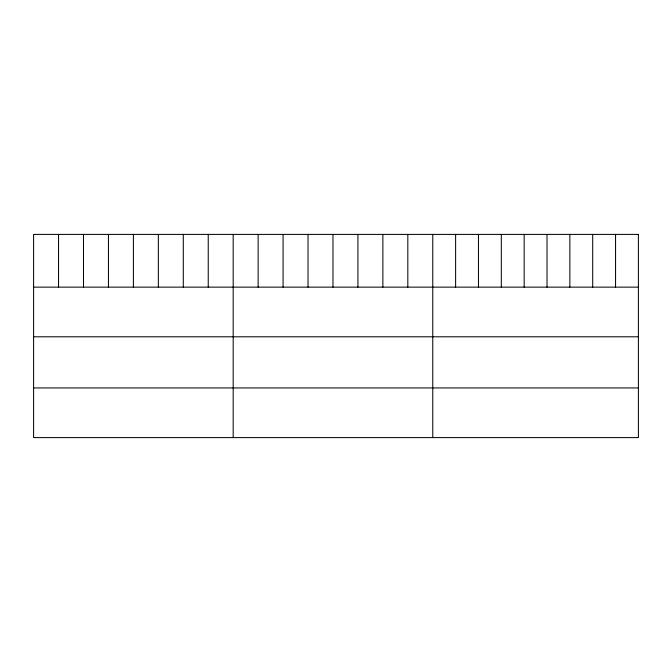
<?xml version="1.0" encoding="UTF-8"?>
<svg xmlns="http://www.w3.org/2000/svg" width="672" height="672" viewBox="0 0 672 672"><rect width="100%" height="100%" fill="white"/><g stroke="black" fill="none" stroke-linecap="round" stroke-linejoin="round"><path stroke-width="1.01" d="M33.6 287.137L638.4 287.137M33.6 336.79L638.4 336.79M33.6 387.946L638.4 387.946M615.552 234.402L615.552 287.137M592.704 234.402L592.704 287.137M569.856 234.402L569.856 287.137M547.008 234.402L547.008 287.137M524.16 234.402L524.16 287.137M501.312 234.402L501.312 287.137M478.464 234.402L478.464 287.137M455.616 234.402L455.616 287.137M432.768 234.402L432.768 437.598M407.82 234.402L407.82 287.137M382.872 234.402L382.872 287.137M357.924 234.402L357.924 287.137M332.976 234.402L332.976 287.137M308.028 234.402L308.028 287.137M283.08 234.402L283.08 287.137M258.132 234.402L258.132 287.137M233.184 234.402L233.184 437.598M208.236 234.402L208.236 287.137M183.288 234.402L183.288 287.137M158.34 234.402L158.34 287.137M133.392 234.402L133.392 287.137M108.444 234.402L108.444 287.137M83.496 234.402L83.496 287.137M58.548 234.402L58.548 287.137M638.4 234.402L33.6 234.402L33.6 437.598L638.4 437.598L638.4 234.402"/></g></svg>
